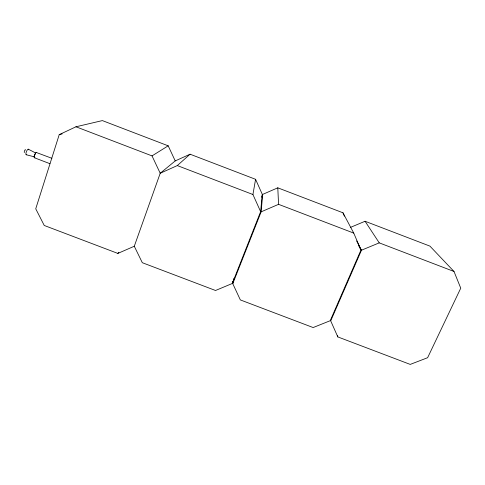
<?xml version="1.0" encoding="UTF-8"?>
<svg xmlns="http://www.w3.org/2000/svg" width="485" height="485" viewBox="0 0 485 485"><rect width="100%" height="100%" fill="white"/><g stroke="black" fill="none" stroke-linecap="round" stroke-linejoin="round"><path stroke-width="0.73" d="M232.77 283.67L261.13 211.848L262.682 194.394L277.79 187.822L342.968 212.794L353.753 233.103L360.973 250.024L330.224 320.7L313.146 327.551L240.342 299.918L232.77 283.67L233.782 278.535M260.633 211.654L262.246 194.23L255.577 179.311L190.078 154.212L175.224 160.911L160.214 173.266L134.284 246.247L142.317 262.706L215.522 290.491L232.285 283.489L260.633 211.654L252.927 194.515L255.577 179.311M232.285 283.489L232.721 281.288M175.224 160.911L168.192 145.821L102.365 120.595L75.963 126.785L59.225 134.648L35.738 208.805L44.238 225.47L117.849 253.412L134.284 246.247M261.585 197.189L262.682 194.394M454.002 271.479L379.246 242.864L361.477 250.212L330.709 320.888L337.827 336.917L410.225 364.405L427.624 357.712L460.75 288.169L454.002 271.479L429.922 246.113L365.072 221.263L350.4 227.416M117.849 253.412L118.855 252.291M75.963 126.785L152.023 155.897L160.214 173.266L177.304 165.573L190.078 154.212M152.023 155.897L168.192 145.821M261.13 211.848L278.566 204.331L353.753 233.103M59.225 134.648L62.153 133.908M51.895 158.298L36.151 152.429A2.868 0.818 -69 0 0 34.465 155.236A2.868 0.818 -69 0 0 34.405 157.758L34.647 157.71A2.868 0.818 -69 0 0 34.938 157.486M26.154 154.727L33.956 156.734M177.304 165.573L252.927 194.515M34.405 157.758L49.9 163.669M28.348 149.204L35.478 152.896M365.072 221.263L379.246 242.864M356.627 240.948L361.477 250.212M358.567 245.392L360.973 250.024M342.968 212.794L344.399 216.146M337.463 335.481L337.827 336.917M277.79 187.822L278.566 204.331M36.393 152.387A2.868 0.818 -69 0 1 36.563 152.526M34.514 156.534A1.982 0.564 -69 0 1 34.72 155.285M34.896 154.794A1.982 0.564 -69 0 1 35.102 154.327M35.326 153.909A1.982 0.564 -69 0 1 35.557 153.575M26.699 154.563A2.971 0.891 -69 0 1 25.941 153.418A2.971 0.891 -69 0 1 27.354 149.859A2.971 0.891 -69 0 1 28.591 149.792M24.499 152.466A1.485 0.449 -69 0 1 24.602 150.683A1.485 0.449 -69 0 1 25.596 149.992"/></g></svg>
